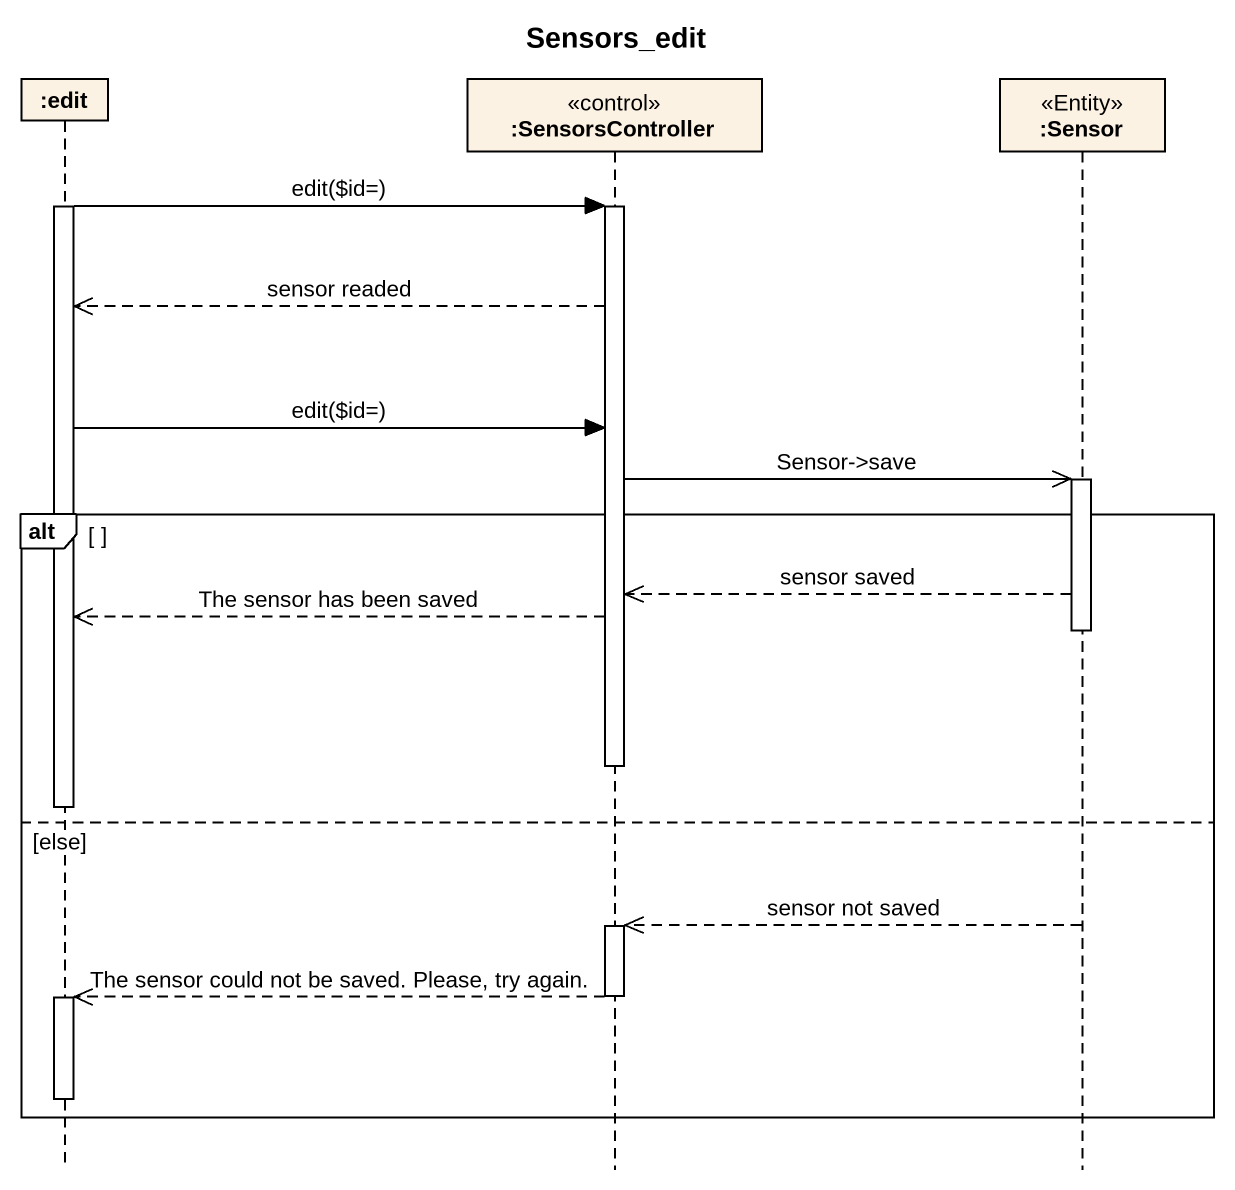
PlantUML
@startuml
title Sensors_edit
hide footbox
participant ":edit" as edit
participant ":SensorsController" as SensorsController <<control>>
participant ":Sensor" as Sensor <<Entity>>

activate edit
edit -> SensorsController : edit(~$id=)
activate SensorsController
SensorsController -->> edit : sensor readed
edit -> SensorsController : edit(~$id=)
SensorsController ->> Sensor : Sensor->save
activate Sensor
alt
  Sensor -->> SensorsController : sensor saved
  SensorsController -->> edit : The sensor has been saved
  deactivate Sensor
  deactivate SensorsController
  deactivate edit
else else
  Sensor -->> SensorsController : sensor not saved
  activate SensorsController
  SensorsController -->> edit : The sensor could not be saved. Please, try again.
  deactivate SensorsController
  activate edit
  deactivate edit
end
@enduml
